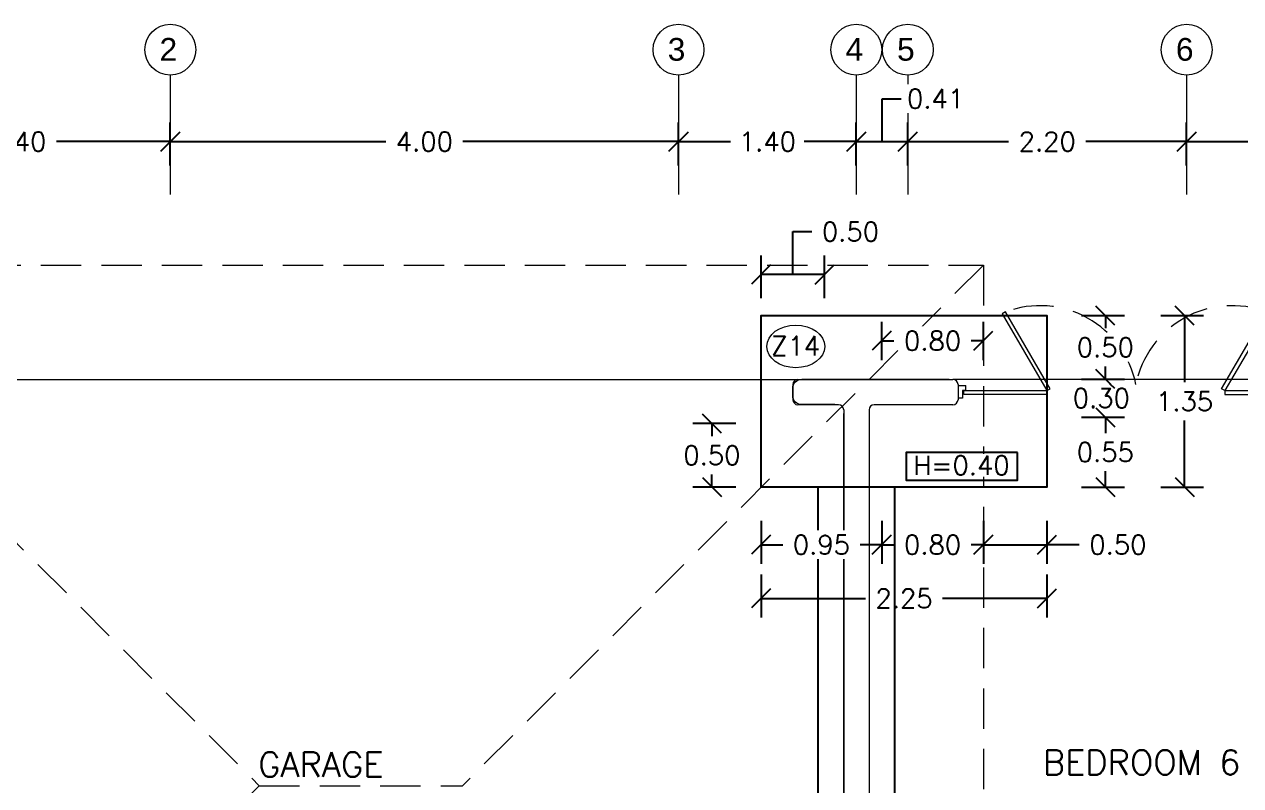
# Model space of a CAD drawing. Header units: metres. Extents: x -25 to 234, y -27 to 52.
# Drawn here: x 89.32 to 98.89, y 45.83 to 51.83 of the extents above; entities that cross this region are included whole.
import ezdxf

# ---------------------------------------------------------------- set-up
doc = ezdxf.new("R2010")
doc.units = ezdxf.units.M
doc.header["$LTSCALE"] = 0.1
doc.header["$MEASUREMENT"] = 0
doc.header["$PDMODE"] = 66
for name, pattern in [('CONTINUA', [0]), ('Grid Line 1_2_', [22.225, 12.7, -3.175, 3.175, -3.175]), ('HIDDEN2', [4.7625, 3.175, -1.5875])]:
    doc.linetypes.add(name, pattern=pattern)
for name, color, linetype, lineweight in [('0-S-GRID', 1, 'Continuous', 9), ('0-S-GRID-IDEN', 1, 'Continuous', 9), ('A-DOOR', 251, 'Continuous', 5), ('A-WALL', 7, 'Continuous', 5), ('baños', 251, 'Continuous', 0), ('piso', 253, 'Continuous', 0)]:
    doc.layers.add(name, color=color, linetype=linetype, lineweight=lineweight)
for name, color, linetype in [('001-DIMTEXTO', 4, 'Continuous'), ('DIMENSIONES', 7, 'Continuous'), ('DIMTEXTO', 4, 'Continuous'), ('HATCH', 8, 'Continuous'), ('TEXTOS', 4, 'Continuous'), ('ZAPATAS', 6, 'Continuous')]:
    doc.layers.add(name, color=color, linetype=linetype)
doc.layers.add('Techos 1', color=7, linetype='HIDDEN2', lineweight=9, true_color=0x42391a)
doc.styles.add('Arial_2', font='arial.ttf', dxfattribs={"height": 0.2})
doc.styles.add('SMPLEX', font='simplex.shx')
doc.styles.get("Standard").update_dxf_attribs({"font": 'arial.ttf'})
doc.dimstyles.new('DIM-75', dxfattribs={"dimscale": 0.75, "dimtxt": 0.2, "dimasz": 0.2, "dimexe": 0.2, "dimexo": 0.2, "dimgap": 0.1, "dimtad": 0, "dimtih": 1, "dimtoh": 1, "dimzin": 0, "dimdsep": 46, "dimtxsty": 'SMPLEX', "dimblk1": 'OBLIQUE', "dimblk2": 'OBLIQUE', "dimsah": 1, "dimcen": 0.2, "dimclrd": 4, "dimclre": 4, "dimclrt": 4, "dimadec": 0, "dimazin": 0, "dimtfac": 1, "dimtmove": 1, "dimatfit": 3, "dimldrblk": 'OPEN30', "dimfxl": 0.25, "dimfxlon": 1, "dimtfill": 1, "dimtolj": 1, "dimtzin": 0, "dimarcsym": 0})

# ---------------------------------------------------------------- blocks, each defined once
blk = doc.blocks.new('A$C2bbc346b')
at = {"layer": 'A-WALL', "color": 8}
blk.add_line((7.8, -0.27), (7.8, -6.13), dxfattribs=at)
for points in [[(7.73, -0.2), (7.47, -0.2, -0.414214), (7.4, -0.13), (7.4, -0.07, -0.414214), (7.47, 0), (8.6303, 0)], [(8, -0.27), (8, -6.33, -0.414214), (7.93, -6.4), (6.67, -6.4, 0.414214), (6.6, -6.47), (6.6, -6.48, -0.414214), (6.53, -6.55), (6.47, -6.55, -0.414214), (6.4, -6.48), (6.4, -6.47, 0.414214), (6.33, -6.4), (6.22, -6.4), (6.22, -6.2), (7.73, -6.2)]]:
    blk.add_lwpolyline(points, format="xyb", dxfattribs=at)
blk = doc.blocks.new('A$Ca7b09788')
at = {"layer": 'A-DOOR'}
for p, q in [((0, 0.1006), (0.06, 0.1006)), ((0.06, 0.0606), (0.06, 0.1006)), ((2.8, 0.1), (2.74, 0.1)), ((2.74, 0.06), (2.74, 0.1)), ((0.035, 0.0006), (0, 0.0006)), ((0.035, 0.0606), (0.035, 0.0006)), ((0.06, 0.0606), (0.035, 0.0606)), ((2.74, 0.06), (2.765, 0.06)), ((2.765, 0.06), (2.765, 0)), ((2.765, 0), (2.8, 0))]:
    blk.add_line(p, q, dxfattribs=at)
for points in [[(0.3471, 0.6649), (0.7, 0.0604), (0.7261, 0.0757), (0.3732, 0.6802)], [(2.4529, 0.6649), (2.1, 0.0604), (2.0739, 0.0757), (2.4268, 0.6802)], [(0.0446, 0.0606), (0.7, 0.0604), (0.7, 0.0301), (0.0446, 0.0303)], [(2.7524, 0.06), (2.1, 0.0602), (2.1, 0.0299), (2.7524, 0.0297)]]:
    blk.add_lwpolyline(points, close=True, dxfattribs=at)
at = {"layer": 'A-DOOR', "linetype": 'HIDDEN2'}
for centre, start, end in [((0.6447, -0.0402), 11.15443, 110.64705), ((2.1553, -0.0402), 69.35295, 168.84557)]:
    blk.add_arc(centre, 0.7699, start, end, dxfattribs=at)
blk = doc.blocks.new('PL BASE 1N NASAS 09')
at = {"layer": 'A-WALL'}
for p, q in [((-115.0311, -35.2897), (-115.0311, -35.4097)), ((-114.9911, -35.2497), (-113.7711, -35.2497)), ((-113.7311, -35.2897), (-113.7311, -35.4097)), ((-114.6711, -35.4497), (-114.9911, -35.4497)), ((-114.6311, -35.4897), (-114.6311, -41.4097)), ((-114.4311, -35.4897), (-114.4311, -41.0097)), ((-113.7711, -35.4497), (-114.3911, -35.4497))]:
    blk.add_line(p, q, dxfattribs=at)
for centre, start, end in [((-114.9911, -35.2897), 90, 180), ((-113.7711, -35.2897), 0, 90), ((-114.9911, -35.4097), 180, 270), ((-113.7711, -35.4097), 270, 0), ((-114.6711, -35.4897), 0, 90), ((-114.3911, -35.4897), 90, 180)]:
    blk.add_arc(centre, 0.04, start, end, dxfattribs=at)
at = {"layer": 'piso'}
for p, q in [((-121.8711, -35.2497), (-114.9911, -35.2497)), ((-110.8911, -35.2497), (-113.7711, -35.2497))]:
    blk.add_line(p, q, dxfattribs=at)
at = {"layer": 'Techos 1'}
for p, q in [((-123.3311, -34.3497), (-113.5311, -34.3497)), ((-123.3311, -34.3497), (-119.2311, -38.4497)), ((-113.5311, -34.3497), (-117.6311, -38.4497)), ((-113.5311, -34.3497), (-113.5311, -42.5497)), ((-123.3311, -42.5497), (-119.2311, -38.4497)), ((-119.2311, -38.4497), (-117.6311, -38.4497))]:
    blk.add_line(p, q, dxfattribs=at)
at = {"color": 1}
blk.add_blockref('A$Ca7b09788', (-113.7311, -35.3991), dxfattribs=at)
at = {"layer": 'TEXTOS', "char_height": 0.195, "width": 3.404877, "attachment_point": 7}
for s, insert in [('{\\Fromans|c0; GARAGE}', (-119.3734, -38.3805)), ('{\\Fromans|c0; BEDROOM 6}', (-113.1972, -38.3638))]:
    blk.add_mtext(s, dxfattribs=dict(at, insert=insert))
blk = doc.blocks.new('_Oblique')
at = {"color": 0, "linetype": 'ByBlock', "lineweight": -2}
blk.add_line((-0.5, -0.5), (0.5, 0.5), dxfattribs=at)
blk = doc.blocks.new('*D988')
at = {"layer": 'Defpoints', "color": 0, "transparency": 16777216}
for p in [(95.4491, -0.1355), (93.0491, -0.5517), (95.4491, -0.5517)]:
    blk.add_point(p, dxfattribs=at)
at = {"layer": 'DIMTEXTO', "color": 4, "lineweight": -2, "transparency": 16777216}
for p, q in [((93.0491, -0.323), (93.0491, 0.0145)), ((95.4491, -0.323), (95.4491, 0.0145)), ((93.0491, -0.1355), (93.9455, -0.1355)), ((95.4491, -0.1355), (94.5527, -0.1355))]:
    blk.add_line(p, q, dxfattribs=at)
at = {"layer": 'DIMTEXTO', "color": 4, "lineweight": -2, "transparency": 16777216, "xscale": 0.15, "yscale": 0.15, "zscale": 0.15, "rotation": 180}
blk.add_blockref('_Oblique', (93.0491, -0.1355), dxfattribs=at)
at = {"layer": 'DIMTEXTO', "color": 4, "lineweight": -2, "transparency": 16777216, "xscale": 0.15, "yscale": 0.15, "zscale": 0.15}
blk.add_blockref('_Oblique', (95.4491, -0.1355), dxfattribs=at)
at = {"layer": 'DIMTEXTO', "color": 4, "transparency": 16777216, "insert": (94.2491, -0.1355), "char_height": 0.15, "attachment_point": 5, "style": 'SMPLEX', "bg_fill": 3, "box_fill_scale": 1.25, "bg_fill_color": 256, "bg_fill_true_color": 13158600, "bg_fill_transparency": 0}
blk.add_mtext('\\A1;2.40', dxfattribs=at)
blk = doc.blocks.new('_Open30')
at = {"layer": 'DIMTEXTO', "color": 0, "lineweight": -2}
for p, q in [((-1, 0.268), (0, 0)), ((0, 0), (-1, -0.268)), ((0, 0), (-1, 0))]:
    blk.add_line(p, q, dxfattribs=at)
blk = doc.blocks.new('*D989')
at = {"layer": 'Defpoints', "color": 0, "ltscale": 0.05, "transparency": 16777216}
for p in [(99.4491, -0.1355), (95.4491, -0.5517), (99.4491, -0.5517)]:
    blk.add_point(p, dxfattribs=at)
at = {"layer": 'DIMTEXTO', "color": 4, "lineweight": -2, "ltscale": 0.05, "transparency": 16777216}
for p, q in [((95.4491, -0.323), (95.4491, 0.0145)), ((99.4491, -0.323), (99.4491, 0.0145)), ((95.4491, -0.1355), (97.1455, -0.1355)), ((99.4491, -0.1355), (97.7527, -0.1355))]:
    blk.add_line(p, q, dxfattribs=at)
at = {"layer": 'DIMTEXTO', "color": 4, "lineweight": -2, "ltscale": 0.05, "transparency": 16777216, "xscale": 0.15, "yscale": 0.15, "zscale": 0.15, "rotation": 180}
blk.add_blockref('_Oblique', (95.4491, -0.1355), dxfattribs=at)
at = {"layer": 'DIMTEXTO', "color": 4, "lineweight": -2, "ltscale": 0.05, "transparency": 16777216, "xscale": 0.15, "yscale": 0.15, "zscale": 0.15}
blk.add_blockref('_Oblique', (99.4491, -0.1355), dxfattribs=at)
at = {"layer": 'DIMTEXTO', "color": 4, "ltscale": 0.05, "transparency": 16777216, "insert": (97.4491, -0.1355), "char_height": 0.15, "attachment_point": 5, "style": 'SMPLEX', "bg_fill": 3, "box_fill_scale": 1.25, "bg_fill_color": 256, "bg_fill_true_color": 13158600, "bg_fill_transparency": 0}
blk.add_mtext('\\A1;4.00', dxfattribs=at)
blk = doc.blocks.new('*D990')
at = {"layer": 'Defpoints', "color": 0, "ltscale": 0.05, "transparency": 16777216}
for p in [(100.8488, -0.1355), (99.4491, -0.5517), (100.8488, -0.5517)]:
    blk.add_point(p, dxfattribs=at)
at = {"layer": 'DIMTEXTO', "color": 4, "lineweight": -2, "ltscale": 0.05, "transparency": 16777216}
for p, q in [((99.4491, -0.323), (99.4491, 0.0145)), ((100.8488, -0.323), (100.8488, 0.0145)), ((99.4491, -0.1355), (99.8596, -0.1355)), ((100.8488, -0.1355), (100.4382, -0.1355))]:
    blk.add_line(p, q, dxfattribs=at)
at = {"layer": 'DIMTEXTO', "color": 4, "lineweight": -2, "ltscale": 0.05, "transparency": 16777216, "xscale": 0.15, "yscale": 0.15, "zscale": 0.15, "rotation": 180}
blk.add_blockref('_Oblique', (99.4491, -0.1355), dxfattribs=at)
at = {"layer": 'DIMTEXTO', "color": 4, "lineweight": -2, "ltscale": 0.05, "transparency": 16777216, "xscale": 0.15, "yscale": 0.15, "zscale": 0.15}
blk.add_blockref('_Oblique', (100.8488, -0.1355), dxfattribs=at)
at = {"layer": 'DIMTEXTO', "color": 4, "ltscale": 0.05, "transparency": 16777216, "insert": (100.1489, -0.1355), "char_height": 0.15, "attachment_point": 5, "style": 'SMPLEX', "bg_fill": 3, "box_fill_scale": 1.25, "bg_fill_color": 256, "bg_fill_true_color": 13158600, "bg_fill_transparency": 0}
blk.add_mtext('\\A1;1.40', dxfattribs=at)
blk = doc.blocks.new('*D991')
at = {"layer": 'Defpoints', "color": 0, "ltscale": 0.05, "transparency": 16777216}
for p in [(101.2541, -0.1355), (100.8488, -0.5517), (101.2541, -0.5517)]:
    blk.add_point(p, dxfattribs=at)
at = {"layer": 'DIMTEXTO', "color": 4, "lineweight": -2, "ltscale": 0.05, "transparency": 16777216}
for p, q in [((101.0514, -0.1355), (101.0514, 0.202)), ((101.0514, 0.202), (101.2014, 0.202)), ((100.8488, -0.323), (100.8488, 0.0145)), ((101.2541, -0.323), (101.2541, 0.0145)), ((100.8488, -0.1355), (101.2541, -0.1355))]:
    blk.add_line(p, q, dxfattribs=at)
at = {"layer": 'DIMTEXTO', "color": 4, "lineweight": -2, "ltscale": 0.05, "transparency": 16777216, "xscale": 0.15, "yscale": 0.15, "zscale": 0.15, "rotation": 180}
blk.add_blockref('_Oblique', (100.8488, -0.1355), dxfattribs=at)
at = {"layer": 'DIMTEXTO', "color": 4, "lineweight": -2, "ltscale": 0.05, "transparency": 16777216, "xscale": 0.15, "yscale": 0.15, "zscale": 0.15}
blk.add_blockref('_Oblique', (101.2541, -0.1355), dxfattribs=at)
at = {"layer": 'DIMTEXTO', "color": 4, "ltscale": 0.05, "transparency": 16777216, "insert": (101.4728, 0.202), "char_height": 0.15, "attachment_point": 5, "style": 'SMPLEX', "bg_fill": 3, "box_fill_scale": 1.25, "bg_fill_color": 256, "bg_fill_true_color": 13158600, "bg_fill_transparency": 0}
blk.add_mtext('\\A1;0.41', dxfattribs=at)
blk = doc.blocks.new('*D992')
at = {"layer": 'Defpoints', "color": 0, "ltscale": 0.05, "transparency": 16777216}
for p in [(103.4491, -0.1355), (101.2541, -0.5517), (103.4491, -0.5517)]:
    blk.add_point(p, dxfattribs=at)
at = {"layer": 'DIMTEXTO', "color": 4, "lineweight": -2, "ltscale": 0.05, "transparency": 16777216}
for p, q in [((101.2541, -0.323), (101.2541, 0.0145)), ((103.4491, -0.323), (103.4491, 0.0145)), ((101.2541, -0.1355), (102.048, -0.1355)), ((103.4491, -0.1355), (102.6552, -0.1355))]:
    blk.add_line(p, q, dxfattribs=at)
at = {"layer": 'DIMTEXTO', "color": 4, "lineweight": -2, "ltscale": 0.05, "transparency": 16777216, "xscale": 0.15, "yscale": 0.15, "zscale": 0.15, "rotation": 180}
blk.add_blockref('_Oblique', (101.2541, -0.1355), dxfattribs=at)
at = {"layer": 'DIMTEXTO', "color": 4, "lineweight": -2, "ltscale": 0.05, "transparency": 16777216, "xscale": 0.15, "yscale": 0.15, "zscale": 0.15}
blk.add_blockref('_Oblique', (103.4491, -0.1355), dxfattribs=at)
at = {"layer": 'DIMTEXTO', "color": 4, "ltscale": 0.05, "transparency": 16777216, "insert": (102.3516, -0.1355), "char_height": 0.15, "attachment_point": 5, "style": 'SMPLEX', "bg_fill": 3, "box_fill_scale": 1.25, "bg_fill_color": 256, "bg_fill_true_color": 13158600, "bg_fill_transparency": 0}
blk.add_mtext('\\A1;2.20', dxfattribs=at)
blk = doc.blocks.new('*D993')
at = {"layer": 'Defpoints', "color": 0, "ltscale": 0.05, "transparency": 16777216}
for p in [(107.5997, -0.1355), (103.4491, -0.5517), (107.5997, -0.5517)]:
    blk.add_point(p, dxfattribs=at)
at = {"layer": 'DIMTEXTO', "color": 4, "lineweight": -2, "ltscale": 0.05, "transparency": 16777216}
for p, q in [((103.4491, -0.323), (103.4491, 0.0145)), ((107.5997, -0.323), (107.5997, 0.0145)), ((103.4491, -0.1355), (105.2351, -0.1355)), ((107.5997, -0.1355), (105.8137, -0.1355))]:
    blk.add_line(p, q, dxfattribs=at)
at = {"layer": 'DIMTEXTO', "color": 4, "lineweight": -2, "ltscale": 0.05, "transparency": 16777216, "xscale": 0.15, "yscale": 0.15, "zscale": 0.15, "rotation": 180}
blk.add_blockref('_Oblique', (103.4491, -0.1355), dxfattribs=at)
at = {"layer": 'DIMTEXTO', "color": 4, "lineweight": -2, "ltscale": 0.05, "transparency": 16777216, "xscale": 0.15, "yscale": 0.15, "zscale": 0.15}
blk.add_blockref('_Oblique', (107.5997, -0.1355), dxfattribs=at)
at = {"layer": 'DIMTEXTO', "color": 4, "ltscale": 0.05, "transparency": 16777216, "insert": (105.5244, -0.1355), "char_height": 0.15, "attachment_point": 5, "style": 'SMPLEX', "bg_fill": 3, "box_fill_scale": 1.25, "bg_fill_color": 256, "bg_fill_true_color": 13158600, "bg_fill_transparency": 0}
blk.add_mtext('\\A1;4.15', dxfattribs=at)
blk = doc.blocks.new('*D1007')
at = {"layer": 'Defpoints', "color": 0, "linetype": 'CONTINUA', "transparency": 16777216}
for p in [(101.8491, -1.704), (101.0491, -2.0059), (101.8491, -2.0059)]:
    blk.add_point(p, dxfattribs=at)
at = {"layer": 'DIMENSIONES', "color": 4, "linetype": 'CONTINUA', "lineweight": -2, "transparency": 16777216}
for p, q in [((101.0491, -1.8559), (101.0491, -1.554)), ((101.8491, -1.8559), (101.8491, -1.554)), ((101.0491, -1.704), (101.1455, -1.704)), ((101.8491, -1.704), (101.7527, -1.704))]:
    blk.add_line(p, q, dxfattribs=at)
at = {"layer": 'DIMENSIONES', "color": 4, "linetype": 'CONTINUA', "lineweight": -2, "transparency": 16777216, "xscale": 0.15, "yscale": 0.15, "zscale": 0.15, "rotation": 180}
blk.add_blockref('_Oblique', (101.0491, -1.704), dxfattribs=at)
at = {"layer": 'DIMENSIONES', "color": 4, "linetype": 'CONTINUA', "lineweight": -2, "transparency": 16777216, "xscale": 0.15, "yscale": 0.15, "zscale": 0.15}
blk.add_blockref('_Oblique', (101.8491, -1.704), dxfattribs=at)
at = {"layer": 'DIMENSIONES', "color": 4, "linetype": 'CONTINUA', "transparency": 16777216, "insert": (101.4491, -1.704), "char_height": 0.15, "attachment_point": 5, "style": 'SMPLEX', "bg_fill": 3, "box_fill_scale": 1.25, "bg_fill_color": 256, "bg_fill_true_color": 13158600, "bg_fill_transparency": 0}
blk.add_mtext('\\A1;0.80', dxfattribs=at)
blk = doc.blocks.new('*D1106')
at = {"layer": 'Defpoints', "color": 0, "linetype": 'CONTINUA', "transparency": 16777216}
for p in [(101.0491, -2.3059), (101.8491, -2.3059), (101.8491, -3.3102)]:
    blk.add_point(p, dxfattribs=at)
at = {"layer": 'DIMENSIONES', "color": 4, "linetype": 'CONTINUA', "lineweight": -2, "transparency": 16777216}
for p, q in [((101.0491, -3.1227), (101.0491, -3.4602)), ((101.8491, -3.1227), (101.8491, -3.4602)), ((101.0491, -3.3102), (101.1455, -3.3102)), ((101.8491, -3.3102), (101.7527, -3.3102))]:
    blk.add_line(p, q, dxfattribs=at)
at = {"layer": 'DIMENSIONES', "color": 4, "linetype": 'CONTINUA', "lineweight": -2, "transparency": 16777216, "xscale": 0.15, "yscale": 0.15, "zscale": 0.15, "rotation": 180}
blk.add_blockref('_Oblique', (101.0491, -3.3102), dxfattribs=at)
at = {"layer": 'DIMENSIONES', "color": 4, "linetype": 'CONTINUA', "lineweight": -2, "transparency": 16777216, "xscale": 0.15, "yscale": 0.15, "zscale": 0.15}
blk.add_blockref('_Oblique', (101.8491, -3.3102), dxfattribs=at)
at = {"layer": 'DIMENSIONES', "color": 4, "linetype": 'CONTINUA', "transparency": 16777216, "insert": (101.4491, -3.3102), "char_height": 0.15, "attachment_point": 5, "style": 'SMPLEX', "bg_fill": 3, "box_fill_scale": 1.25, "bg_fill_color": 256, "bg_fill_true_color": 13158600, "bg_fill_transparency": 0}
blk.add_mtext('\\A1;0.80', dxfattribs=at)
blk = doc.blocks.new('*D1107')
at = {"layer": 'Defpoints', "color": 0, "linetype": 'CONTINUA', "transparency": 16777216}
for p in [(100.0997, -2.8559), (102.3491, -3.2438), (102.3491, -3.7334)]:
    blk.add_point(p, dxfattribs=at)
at = {"layer": 'DIMENSIONES', "color": 4, "linetype": 'CONTINUA', "lineweight": -2, "transparency": 16777216}
for p, q in [((100.0997, -3.5459), (100.0997, -3.8834)), ((102.3491, -3.5459), (102.3491, -3.8834)), ((100.0997, -3.7334), (100.9208, -3.7334)), ((102.3491, -3.7334), (101.528, -3.7334))]:
    blk.add_line(p, q, dxfattribs=at)
at = {"layer": 'DIMENSIONES', "color": 4, "linetype": 'CONTINUA', "lineweight": -2, "transparency": 16777216, "xscale": 0.15, "yscale": 0.15, "zscale": 0.15, "rotation": 180}
blk.add_blockref('_Oblique', (100.0997, -3.7334), dxfattribs=at)
at = {"layer": 'DIMENSIONES', "color": 4, "linetype": 'CONTINUA', "lineweight": -2, "transparency": 16777216, "xscale": 0.15, "yscale": 0.15, "zscale": 0.15}
blk.add_blockref('_Oblique', (102.3491, -3.7334), dxfattribs=at)
at = {"layer": 'DIMENSIONES', "color": 4, "linetype": 'CONTINUA', "transparency": 16777216, "insert": (101.2244, -3.7334), "char_height": 0.15, "attachment_point": 5, "style": 'SMPLEX', "bg_fill": 3, "box_fill_scale": 1.25, "bg_fill_color": 256, "bg_fill_true_color": 13158600, "bg_fill_transparency": 0}
blk.add_mtext('\\A1;2.25', dxfattribs=at)
blk = doc.blocks.new('*D1109')
at = {"layer": 'Defpoints', "color": 0, "linetype": 'CONTINUA', "transparency": 16777216}
for p in [(100.5491, -1.5059), (103.4328, -1.5059), (102.3491, -2.8559)]:
    blk.add_point(p, dxfattribs=at)
at = {"layer": 'DIMENSIONES', "color": 4, "linetype": 'CONTINUA', "lineweight": -2, "transparency": 16777216}
for p, q in [((103.2453, -1.5059), (103.5828, -1.5059)), ((103.4328, -1.5059), (103.4328, -2.0309)), ((103.4328, -2.8559), (103.4328, -2.3309)), ((103.2453, -2.8559), (103.5828, -2.8559))]:
    blk.add_line(p, q, dxfattribs=at)
at = {"layer": 'DIMENSIONES', "color": 4, "linetype": 'CONTINUA', "lineweight": -2, "transparency": 16777216, "xscale": 0.15, "yscale": 0.15, "zscale": 0.15}
for p, rotation in [((103.4328, -1.5059), 90), ((103.4328, -2.8559), 270)]:
    blk.add_blockref('_Oblique', p, dxfattribs=dict(at, rotation=rotation))
at = {"layer": 'DIMENSIONES', "color": 4, "linetype": 'CONTINUA', "transparency": 16777216, "insert": (103.4328, -2.1809), "char_height": 0.15, "attachment_point": 5, "style": 'SMPLEX', "bg_fill": 3, "box_fill_scale": 1.25, "bg_fill_color": 256, "bg_fill_true_color": 13158600, "bg_fill_transparency": 0}
blk.add_mtext('\\A1;1.35', dxfattribs=at)
blk = doc.blocks.new('*D1108')
at = {"layer": 'Defpoints', "color": 0, "linetype": 'CONTINUA', "transparency": 16777216}
for p in [(102.3505, -2.3059), (102.3491, -2.8559), (102.809, -2.8559)]:
    blk.add_point(p, dxfattribs=at)
at = {"layer": 'DIMENSIONES', "color": 4, "linetype": 'CONTINUA', "lineweight": -2, "transparency": 16777216}
for p, q in [((102.6215, -2.3059), (102.959, -2.3059)), ((102.809, -2.3059), (102.809, -2.4309)), ((102.809, -2.8559), (102.809, -2.7309)), ((102.6215, -2.8559), (102.959, -2.8559))]:
    blk.add_line(p, q, dxfattribs=at)
at = {"layer": 'DIMENSIONES', "color": 4, "linetype": 'CONTINUA', "lineweight": -2, "transparency": 16777216, "xscale": 0.15, "yscale": 0.15, "zscale": 0.15}
for p, rotation in [((102.809, -2.3059), 90), ((102.809, -2.8559), 270)]:
    blk.add_blockref('_Oblique', p, dxfattribs=dict(at, rotation=rotation))
at = {"layer": 'DIMENSIONES', "color": 4, "linetype": 'CONTINUA', "transparency": 16777216, "insert": (102.809, -2.5809), "char_height": 0.15, "attachment_point": 5, "style": 'SMPLEX', "bg_fill": 3, "box_fill_scale": 1.25, "bg_fill_color": 256, "bg_fill_true_color": 13158600, "bg_fill_transparency": 0}
blk.add_mtext('\\A1;0.55', dxfattribs=at)
blk = doc.blocks.new('*D1110')
at = {"layer": 'Defpoints', "color": 0, "linetype": 'CONTINUA', "transparency": 16777216}
for p in [(101.8491, -1.5059), (102.809, -1.5059), (101.8491, -2.0059)]:
    blk.add_point(p, dxfattribs=at)
at = {"layer": 'DIMENSIONES', "color": 4, "linetype": 'CONTINUA', "lineweight": -2, "transparency": 16777216}
for p, q in [((102.6215, -1.5059), (102.959, -1.5059)), ((102.809, -1.5059), (102.809, -1.6059)), ((102.809, -2.0059), (102.809, -1.9059)), ((102.6215, -2.0059), (102.959, -2.0059))]:
    blk.add_line(p, q, dxfattribs=at)
at = {"layer": 'DIMENSIONES', "color": 4, "linetype": 'CONTINUA', "lineweight": -2, "transparency": 16777216, "xscale": 0.15, "yscale": 0.15, "zscale": 0.15}
for p, rotation in [((102.809, -1.5059), 90), ((102.809, -2.0059), 270)]:
    blk.add_blockref('_Oblique', p, dxfattribs=dict(at, rotation=rotation))
at = {"layer": 'DIMENSIONES', "color": 4, "linetype": 'CONTINUA', "transparency": 16777216, "insert": (102.809, -1.7559), "char_height": 0.15, "attachment_point": 5, "style": 'SMPLEX', "bg_fill": 3, "box_fill_scale": 1.25, "bg_fill_color": 256, "bg_fill_true_color": 13158600, "bg_fill_transparency": 0}
blk.add_mtext('\\A1;0.50', dxfattribs=at)
blk = doc.blocks.new('*D1111')
at = {"layer": 'Defpoints', "color": 0, "linetype": 'CONTINUA', "transparency": 16777216}
for p in [(101.8491, -2.3059), (102.3491, -2.3059), (102.3491, -3.3102)]:
    blk.add_point(p, dxfattribs=at)
at = {"layer": 'DIMENSIONES', "color": 4, "linetype": 'CONTINUA', "lineweight": -2, "transparency": 16777216}
for p, q in [((101.8491, -3.1227), (101.8491, -3.4602)), ((102.3491, -3.1227), (102.3491, -3.4602)), ((101.8491, -3.3102), (102.3491, -3.3102)), ((102.6043, -3.3102), (102.3491, -3.3102))]:
    blk.add_line(p, q, dxfattribs=at)
at = {"layer": 'DIMENSIONES', "color": 4, "linetype": 'CONTINUA', "lineweight": -2, "transparency": 16777216, "xscale": 0.15, "yscale": 0.15, "zscale": 0.15, "rotation": 180}
blk.add_blockref('_Oblique', (101.8491, -3.3102), dxfattribs=at)
at = {"layer": 'DIMENSIONES', "color": 4, "linetype": 'CONTINUA', "lineweight": -2, "transparency": 16777216, "xscale": 0.15, "yscale": 0.15, "zscale": 0.15}
blk.add_blockref('_Oblique', (102.3491, -3.3102), dxfattribs=at)
at = {"layer": 'DIMENSIONES', "color": 4, "linetype": 'CONTINUA', "transparency": 16777216, "insert": (102.9079, -3.3102), "char_height": 0.15, "attachment_point": 5, "style": 'SMPLEX', "bg_fill": 3, "box_fill_scale": 1.25, "bg_fill_color": 256, "bg_fill_true_color": 13158600, "bg_fill_transparency": 0}
blk.add_mtext('\\A1;0.50', dxfattribs=at)
blk = doc.blocks.new('*D1199')
at = {"layer": 'Defpoints', "color": 0, "linetype": 'CONTINUA', "transparency": 16777216}
for p in [(101.0491, -2.3059), (100.0997, -2.836), (100.0997, -3.3102)]:
    blk.add_point(p, dxfattribs=at)
at = {"layer": 'DIMENSIONES', "color": 4, "linetype": 'CONTINUA', "lineweight": -2, "transparency": 16777216}
for p, q in [((100.0997, -3.1227), (100.0997, -3.4602)), ((101.0491, -3.1227), (101.0491, -3.4602)), ((100.0997, -3.3102), (100.2708, -3.3102)), ((101.0491, -3.3102), (100.878, -3.3102))]:
    blk.add_line(p, q, dxfattribs=at)
at = {"layer": 'DIMENSIONES', "color": 4, "linetype": 'CONTINUA', "lineweight": -2, "transparency": 16777216, "xscale": 0.15, "yscale": 0.15, "zscale": 0.15, "rotation": 180}
blk.add_blockref('_Oblique', (100.0997, -3.3102), dxfattribs=at)
at = {"layer": 'DIMENSIONES', "color": 4, "linetype": 'CONTINUA', "lineweight": -2, "transparency": 16777216, "xscale": 0.15, "yscale": 0.15, "zscale": 0.15}
blk.add_blockref('_Oblique', (101.0491, -3.3102), dxfattribs=at)
at = {"layer": 'DIMENSIONES', "color": 4, "linetype": 'CONTINUA', "transparency": 16777216, "insert": (100.5744, -3.3102), "char_height": 0.15, "attachment_point": 5, "style": 'SMPLEX', "bg_fill": 3, "box_fill_scale": 1.25, "bg_fill_color": 256, "bg_fill_true_color": 13158600, "bg_fill_transparency": 0}
blk.add_mtext('\\A1;0.95', dxfattribs=at)
blk = doc.blocks.new('*D1204')
at = {"layer": 'Defpoints', "color": 0, "linetype": 'CONTINUA', "transparency": 16777216}
for p in [(101.6491, -2.0059), (101.8491, -2.3059)]:
    blk.add_point(p, dxfattribs=at)
at = {"layer": 'DIMENSIONES', "color": 4, "linetype": 'CONTINUA', "lineweight": -2, "transparency": 16777216}
for p, q in [((102.6215, -2.0059), (102.959, -2.0059)), ((102.6215, -2.3059), (102.959, -2.3059))]:
    blk.add_line(p, q, dxfattribs=at)
at = {"layer": 'DIMENSIONES', "color": 4, "linetype": 'CONTINUA', "transparency": 16777216, "insert": (102.7775, -2.1559), "char_height": 0.15, "attachment_point": 5, "style": 'SMPLEX', "bg_fill": 3, "box_fill_scale": 1.25, "bg_fill_color": 256, "bg_fill_true_color": 13158600, "bg_fill_transparency": 0}
blk.add_mtext('\\A1;0.30', dxfattribs=at)
at = {"layer": 'Defpoints', "color": 0, "linetype": 'CONTINUA', "transparency": 16777216}
blk.add_point((102.809, -2.0059), dxfattribs=at)
at = {"layer": 'DIMENSIONES', "color": 4, "linetype": 'CONTINUA', "lineweight": -2, "transparency": 16777216, "xscale": 0.15, "yscale": 0.15, "zscale": 0.15}
for p, rotation in [((102.809, -2.0059), 90), ((102.809, -2.3059), 270)]:
    blk.add_blockref('_Oblique', p, dxfattribs=dict(at, rotation=rotation))
blk = doc.blocks.new('*D1217')
at = {"layer": 'Defpoints', "color": 0, "linetype": 'CONTINUA', "transparency": 16777216}
for p in [(100.5991, -2.3559), (99.712, -2.8559), (100.5991, -2.8559)]:
    blk.add_point(p, dxfattribs=at)
at = {"layer": 'DIMTEXTO', "color": 4, "linetype": 'CONTINUA', "lineweight": -2, "transparency": 16777216}
for p, q in [((99.8995, -2.3559), (99.562, -2.3559)), ((99.712, -2.3559), (99.712, -2.4559)), ((99.712, -2.8559), (99.712, -2.7559)), ((99.8995, -2.8559), (99.562, -2.8559))]:
    blk.add_line(p, q, dxfattribs=at)
at = {"layer": 'DIMTEXTO', "color": 4, "linetype": 'CONTINUA', "lineweight": -2, "transparency": 16777216, "xscale": 0.15, "yscale": 0.15, "zscale": 0.15}
for p, rotation in [((99.712, -2.3559), 90), ((99.712, -2.8559), 270)]:
    blk.add_blockref('_Oblique', p, dxfattribs=dict(at, rotation=rotation))
at = {"layer": 'DIMTEXTO', "color": 4, "linetype": 'CONTINUA', "transparency": 16777216, "insert": (99.712, -2.6059), "char_height": 0.15, "attachment_point": 5, "style": 'SMPLEX', "bg_fill": 3, "box_fill_scale": 1.25, "bg_fill_color": 256, "bg_fill_true_color": 13158600, "bg_fill_transparency": 0}
blk.add_mtext('\\A1;0.50', dxfattribs=at)
blk = doc.blocks.new('*D1219')
at = {"layer": 'Defpoints', "color": 0, "linetype": 'CONTINUA', "transparency": 16777216}
for p in [(100.0997, -1.1822), (100.0997, -2.0069), (100.5991, -2.0069)]:
    blk.add_point(p, dxfattribs=at)
at = {"layer": 'DIMTEXTO', "color": 4, "linetype": 'CONTINUA', "lineweight": -2, "transparency": 16777216}
for p, q in [((100.3494, -1.1822), (100.3494, -0.8447)), ((100.3494, -0.8447), (100.4994, -0.8447)), ((100.0997, -1.3697), (100.0997, -1.0322)), ((100.5991, -1.3697), (100.5991, -1.0322)), ((100.5991, -1.1822), (100.0997, -1.1822))]:
    blk.add_line(p, q, dxfattribs=at)
at = {"layer": 'DIMTEXTO', "color": 4, "linetype": 'CONTINUA', "lineweight": -2, "transparency": 16777216, "xscale": 0.15, "yscale": 0.15, "zscale": 0.15, "rotation": 180}
blk.add_blockref('_Oblique', (100.0997, -1.1822), dxfattribs=at)
at = {"layer": 'DIMTEXTO', "color": 4, "linetype": 'CONTINUA', "lineweight": -2, "transparency": 16777216, "xscale": 0.15, "yscale": 0.15, "zscale": 0.15}
blk.add_blockref('_Oblique', (100.5991, -1.1822), dxfattribs=at)
at = {"layer": 'DIMTEXTO', "color": 4, "linetype": 'CONTINUA', "transparency": 16777216, "insert": (100.803, -0.8447), "char_height": 0.15, "attachment_point": 5, "style": 'SMPLEX', "bg_fill": 3, "box_fill_scale": 1.25, "bg_fill_color": 256, "bg_fill_true_color": 13158600, "bg_fill_transparency": 0}
blk.add_mtext('\\A1;0.50', dxfattribs=at)
blk = doc.blocks.new('A$Cac76d8b6')
at = {"layer": '0-S-GRID', "linetype": 'Grid Line 1_2_'}
for p, q in [((5.984, 27.3263), (5.984, 26.3863)), ((5.984, 27.3263), (5.984, 26.3863)), ((9.984, 27.3263), (9.984, 26.3863)), ((9.984, 27.3263), (9.984, 26.3863)), ((11.3837, 27.3263), (11.3837, 26.3863)), ((11.3837, 27.3263), (11.3837, 26.3863)), ((11.789, 27.3263), (11.789, 26.3863)), ((11.789, 27.3263), (11.789, 26.3863)), ((13.984, 27.3263), (13.984, 26.3863)), ((13.984, 27.3263), (13.984, 26.3863))]:
    blk.add_line(p, q, dxfattribs=at)
at = {"layer": '0-S-GRID-IDEN'}
for centre in [(5.984, 27.5263), (9.984, 27.5263), (11.3837, 27.5263), (11.789, 27.5263), (13.984, 27.5263)]:
    blk.add_circle(centre, 0.2, dxfattribs=at)
at = {"layer": 'HATCH', "ltscale": 0.2}
blk.add_blockref('A$C2bbc346b', (3.484, 24.9311), dxfattribs=at)
at = {"layer": 'DIMTEXTO', "char_height": 0.1786, "width": 0.168354, "attachment_point": 3, "style": 'Arial_2'}
for s, insert in [('2', (6.0382, 27.6185)), ('3', (10.0382, 27.6185)), ('4', (11.4378, 27.6185)), ('5', (11.8432, 27.6185)), ('6', (14.0382, 27.6185))]:
    blk.add_mtext(s, dxfattribs=dict(at, insert=insert))
at = {"layer": 'DIMENSIONES', "linetype": 'CONTINUA'}
for base, p1, p2, picture, middle in [((12.384, 25.234), (11.584, 24.9322), (12.384, 24.9322), '*D1007', (11.984, 25.234)), ((12.384, 23.6278), (11.584, 24.6322), (12.384, 24.6322), '*D1106', (11.984, 23.6278))]:
    dim = blk.add_linear_dim(base=base, p1=p1, p2=p2, dimstyle='DIM-75', dxfattribs=at)
    dim.commit()
    dim.dimension.update_dxf_attribs({"geometry": picture, "text_midpoint": middle, "insert": (-89.4651, 26.938)})
at = {"layer": 'DIMTEXTO'}
dim = blk.add_linear_dim(base=(5.984, 26.8025), p1=(3.584, 26.3863), p2=(5.984, 26.3863), dimstyle='DIM-75', dxfattribs=at)
dim.commit()
dim.dimension.update_dxf_attribs({"geometry": '*D988', "text_midpoint": (4.784, 26.8025), "insert": (-89.4651, 26.938)})
at = {"layer": 'DIMENSIONES', "linetype": 'CONTINUA'}
dim = blk.add_linear_dim(base=(12.884, 23.2046), p1=(10.6347, 24.0822), p2=(12.884, 23.6943), dimstyle='DIM-75', dxfattribs=at)
dim.commit()
dim.dimension.update_dxf_attribs({"geometry": '*D1107', "text_midpoint": (11.7593, 23.2046), "insert": (-89.4651, 26.938)})
at = {"layer": 'DIMTEXTO', "color": 1, "ltscale": 0.05}
dim = blk.add_linear_dim(base=(9.984, 26.8025), p1=(5.984, 26.3863), p2=(9.984, 26.3863), dimstyle='DIM-75', override={"dimtmove": 1}, dxfattribs=at)
dim.commit()
dim.dimension.update_dxf_attribs({"geometry": '*D989', "text_midpoint": (7.984, 26.8025), "insert": (-89.4651, 26.938)})
at = {"layer": 'DIMENSIONES', "linetype": 'CONTINUA'}
dim = blk.add_linear_dim(base=(13.9677, 25.4322), p1=(12.884, 24.0822), p2=(11.084, 25.4322), angle=90, dimstyle='DIM-75', dxfattribs=at)
dim.commit()
dim.dimension.update_dxf_attribs({"geometry": '*D1109', "text_midpoint": (13.9677, 24.7572), "insert": (-89.4651, 26.938)})
at = {"layer": 'DIMTEXTO', "color": 1, "ltscale": 0.05}
dim = blk.add_linear_dim(base=(11.3837, 26.8025), p1=(9.984, 26.3863), p2=(11.3837, 26.3863), dimstyle='DIM-75', override={"dimtmove": 1}, dxfattribs=at)
dim.commit()
dim.dimension.update_dxf_attribs({"geometry": '*D990', "text_midpoint": (10.6838, 26.8025), "insert": (-89.4651, 26.938)})
at = {"layer": 'ZAPATAS', "lineweight": 25}
for p, q in [((11.084, 19.7322), (11.084, 24.0822)), ((11.684, 24.0822), (11.684, 19.7322))]:
    blk.add_line(p, q, dxfattribs=at)
at = {"layer": 'DIMTEXTO', "color": 4, "insert": (10.9067, 25.194), "char_height": 0.15, "attachment_point": 5, "rotation": 0, "style": 'SMPLEX', "bg_fill": 3, "box_fill_scale": 1.1, "bg_fill_color": 256, "bg_fill_true_color": 13158600, "bg_fill_transparency": 0}
blk.add_mtext('\\A1;Z14', dxfattribs=at)
at = {"layer": 'DIMENSIONES', "linetype": 'CONTINUA'}
for base, p1, p2, picture, middle in [((13.3439, 25.4322), (12.384, 24.9322), (12.384, 25.4322), '*D1110', (13.3439, 25.1822)), ((13.3439, 24.0822), (12.8854, 24.6322), (12.884, 24.0822), '*D1108', (13.3439, 24.3572))]:
    dim = blk.add_linear_dim(base=base, p1=p1, p2=p2, angle=90, dimstyle='DIM-75', dxfattribs=at)
    dim.commit()
    dim.dimension.update_dxf_attribs({"geometry": picture, "text_midpoint": middle, "insert": (-89.4651, 26.938)})
at = {"layer": 'DIMTEXTO', "color": 1, "ltscale": 0.05}
dim = blk.add_linear_dim(base=(11.789, 26.8025), p1=(11.3837, 26.3863), p2=(11.789, 26.3863), dimstyle='DIM-75', override={"dimtmove": 1}, dxfattribs=at)
dim.commit()
dim.dimension.update_dxf_attribs({"geometry": '*D991', "text_midpoint": (11.8113, 27.14), "insert": (-89.4651, 26.938)})
at = {"layer": '0-S-GRID-IDEN'}
blk.add_ellipse((10.9074, 25.1898), major_axis=(0.2285, 0), ratio=0.736432, dxfattribs=at)
at = {"layer": 'DIMENSIONES', "linetype": 'CONTINUA'}
dim = blk.add_linear_dim(base=(12.884, 23.6278), p1=(12.384, 24.6322), p2=(12.884, 24.6322), dimstyle='DIM-75', dxfattribs=at)
dim.commit()
dim.dimension.update_dxf_attribs({"geometry": '*D1111', "text_midpoint": (13.4428, 23.6294), "dimtype": 128, "insert": (-89.4651, 26.938)})
at = {"layer": 'DIMTEXTO', "color": 1, "ltscale": 0.05}
dim = blk.add_linear_dim(base=(13.9840051822, 26.802505095), p1=(11.7890051822, 26.3862992915), p2=(13.9840051822, 26.3862993213), dimstyle='DIM-75', override={"dimtmove": 1}, dxfattribs=at)
dim.commit()
dim.dimension.update_dxf_attribs({"geometry": '*D992', "text_midpoint": (12.8865051822, 26.802505095), "insert": (-89.4650763662, 26.9380438588)})
at = {"layer": 'DIMTEXTO', "color": 4}
blk.add_lwpolyline([(12.6532, 24.3545), (11.7771, 24.3545), (11.7771, 24.1368), (12.6532, 24.1368)], close=True, dxfattribs=at)
at = {"layer": 'ZAPATAS', "lineweight": 25}
blk.add_lwpolyline([(11.984, 25.4322), (12.884, 25.4322), (12.884, 24.0822), (10.6347, 24.0822), (10.6347, 25.4322), (11.984, 25.4322)], dxfattribs=at)
at = {"layer": 'DIMTEXTO', "color": 1, "ltscale": 0.05}
dim = blk.add_linear_dim(base=(18.1346, 26.8025), p1=(13.984, 26.3863), p2=(18.1346, 26.3863), dimstyle='DIM-75', override={"dimtmove": 1}, dxfattribs=at)
dim.commit()
dim.dimension.update_dxf_attribs({"geometry": '*D993', "text_midpoint": (16.0593, 26.8025), "insert": (-89.4651, 26.938)})
at = {"layer": 'DIMTEXTO', "color": 4, "insert": (12.2118, 24.2528), "char_height": 0.15, "attachment_point": 5, "rotation": 0, "style": 'SMPLEX', "bg_fill": 3, "box_fill_scale": 1.1, "bg_fill_color": 256, "bg_fill_true_color": 13158600, "bg_fill_transparency": 0}
blk.add_mtext('\\A1;H=0.40', dxfattribs=at)
at = {"layer": 'DIMENSIONES', "linetype": 'CONTINUA'}
dim = blk.add_linear_dim(base=(13.3439, 24.9322), p1=(12.384, 24.6322), p2=(12.184, 24.9322), angle=90, dimstyle='DIM-75', dxfattribs=at)
dim.commit()
dim.dimension.update_dxf_attribs({"geometry": '*D1204', "text_midpoint": (13.3124, 24.7822), "dimtype": 128, "insert": (-89.4651, 26.938)})
dim = blk.add_linear_dim(base=(10.6347, 23.6278), p1=(11.584, 24.6322), p2=(10.6347, 24.102), dimstyle='DIM-75', dxfattribs=at)
dim.commit()
dim.dimension.update_dxf_attribs({"geometry": '*D1199', "text_midpoint": (11.1093, 23.6278), "insert": (-89.4651, 26.938)})
at = {"layer": 'DIMTEXTO', "linetype": 'CONTINUA'}
dim = blk.add_linear_dim(base=(10.6347, 25.7559), p1=(11.134, 24.9311), p2=(10.6347, 24.9311), dimstyle='DIM-75', dxfattribs=at)
dim.commit()
dim.dimension.update_dxf_attribs({"geometry": '*D1219', "text_midpoint": (11.1093, 26.0934), "insert": (-89.4651, 26.938)})
dim = blk.add_linear_dim(base=(10.2469, 24.0822), p1=(11.134, 24.5822), p2=(11.134, 24.0822), angle=90, dimstyle='DIM-75', dxfattribs=at)
dim.commit()
dim.dimension.update_dxf_attribs({"geometry": '*D1217', "text_midpoint": (10.2469, 24.3322), "insert": (-89.4651, 26.938)})

msp = doc.modelspace()

# ---------------------------------------------------------------- linework, layer by layer
at = {"layer": 'ZAPATAS', "lineweight": 25}
for p, q in [((95.5674, 43.8342), (95.5674, 48.1842)), ((96.1674, 48.1842), (96.1674, 43.8342))]:
    msp.add_line(p, q, dxfattribs=at)

# ---------------------------------------------------------------- block references
at = {"layer": 'baños'}
msp.add_blockref('PL BASE 1N NASAS 09', (210.3991, 84.2818), dxfattribs=at)
at = {"layer": 'HATCH', "ltscale": 0.2}
msp.add_blockref('A$C2bbc346b', (87.9674, 49.0331), dxfattribs=at)

# ---------------------------------------------------------------- next in the draw order: block references
at = {"layer": '001-DIMTEXTO', "linetype": 'CONTINUA'}
msp.add_blockref('A$Cac76d8b6', (84.4834, 24.102), dxfattribs=at)

doc.saveas('drawing.dxf')
